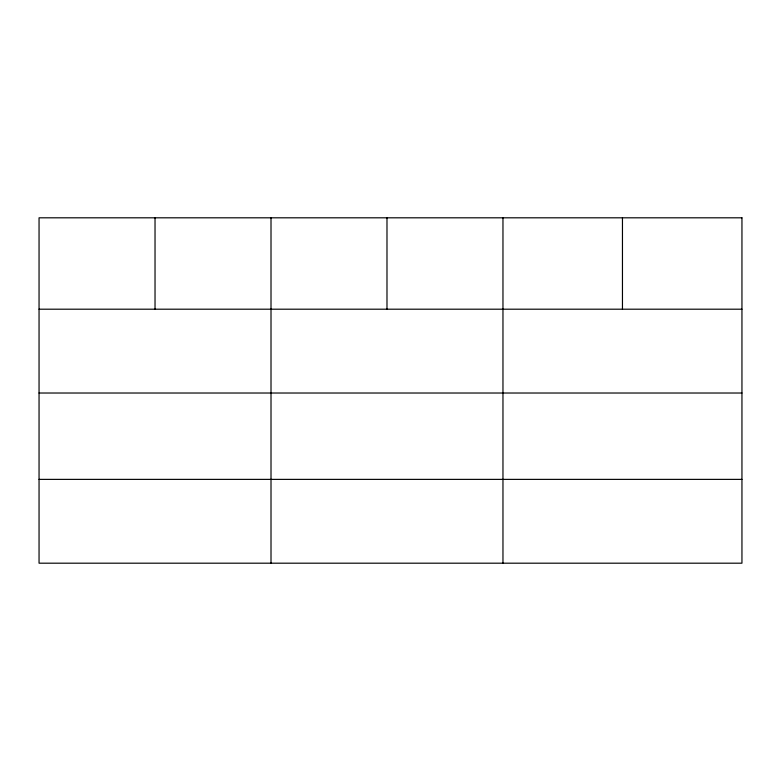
<?xml version="1.0" encoding="UTF-8"?>
<svg xmlns="http://www.w3.org/2000/svg" width="781" height="781" viewBox="0 0 781 781"><rect width="100%" height="100%" fill="white"/><g stroke="black" fill="none" stroke-linecap="round" stroke-linejoin="round"><path stroke-width="1.17" d="M39.05 309.198L741.95 309.198M39.05 393.019L741.95 393.019M39.05 479.378L741.95 479.378M622.457 217.811L622.457 309.198M502.964 217.811L502.964 563.189M386.985 217.811L386.985 309.198M271.007 217.811L271.007 563.189M155.029 217.811L155.029 309.198M741.95 217.811L39.05 217.811L39.05 563.189L741.95 563.189L741.95 217.811"/></g></svg>
